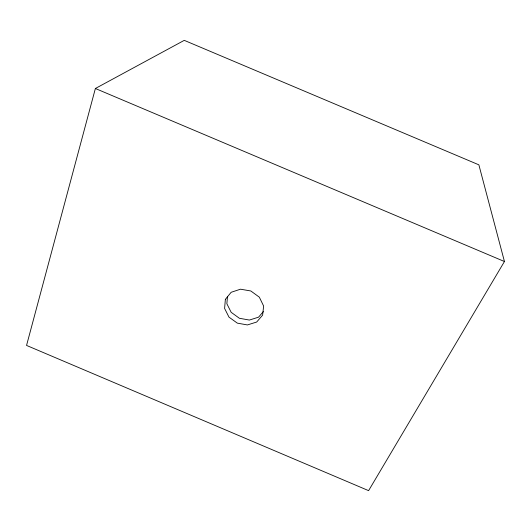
<?xml version="1.0" encoding="UTF-8"?>
<svg xmlns="http://www.w3.org/2000/svg" width="531" height="531" viewBox="0 0 531 531"><rect width="100%" height="100%" fill="white"/><g stroke="black" fill="none" stroke-linecap="round" stroke-linejoin="round"><path stroke-width="0.8" d="M227.494 296.371L226.863 303.739L231.184 312.334L239.408 318.281L249.397 320.054L258.551 317.173L263.376 311.578M95.381 88.498L26.55 345.429L368.6 490.644L504.45 261.517L478.869 164.829L184.257 40.356L95.381 88.498L504.45 261.517M225.37 299.351L224.6 308.438L228.98 317.12L237.311 323.133L247.419 324.939L256.672 322.038L262.626 315.142L263.628 306.042L259.327 297.168L250.844 290.981L240.51 289.196L231.171 292.282L225.37 299.351"/></g></svg>
